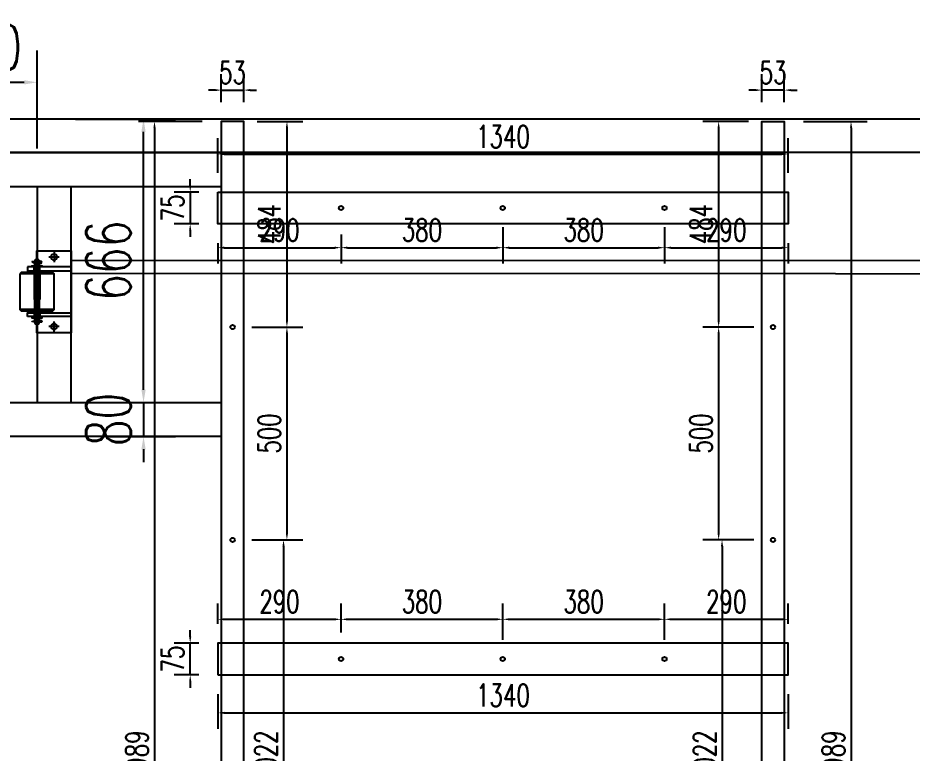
# Model space of a CAD drawing. Header units: millimetres. Extents: x 20612 to 158249, y -13511 to 156976.
# Drawn here: x 34044 to 36145, y 6988 to 8716 of the extents above; entities that cross this region are included whole.
import ezdxf

# ---------------------------------------------------------------- set-up
doc = ezdxf.new("R2010")
doc.units = ezdxf.units.MM
doc.header["$LTSCALE"] = 10
doc.linetypes.add('CENTER2', pattern=[28.575, 19.05, -3.175, 3.175, -3.175])
doc.linetypes.add('DASHED2', pattern=[9.525, 6.35, -3.175])
for name, color, linetype in [('W-bridge approach引桥', 4, 'Continuous'), ('W-MOUNTING固定方式', 5, 'Continuous'), ('W-STEEL_FRAME钢架', 3, 'Continuous'), ('W-STEEL_KEEL钢龙骨', 5, 'Continuous')]:
    doc.layers.add(name, color=color, linetype=linetype)
doc.styles.add('STANDARD_T3', font='simplex.shx', dxfattribs={"width": 0.7, "bigfont": 'hztxt.shx'})
doc.dimstyles.new('W&&15', dxfattribs={"dimtxt": 52.5, "dimasz": 15, "dimexe": 37.5, "dimexo": 45, "dimgap": 15, "dimtad": 1, "dimdec": 0, "dimzin": 0, "dimdsep": 46, "dimtxsty": 'STANDARD_T3', "dimcen": 0.09, "dimclrd": 1, "dimclre": 1, "dimclrt": 7, "dimazin": 2, "dimtfac": 1, "dimtdec": 0, "dimtix": 1, "dimtmove": 2, "dimatfit": 3, "dimfxl": 100, "dimtolj": 1, "dimtzin": 0, "dimarcsym": 0})
doc.dimstyles.new('W&&30', dxfattribs={"dimtxt": 105, "dimasz": 30, "dimexe": 75, "dimexo": 90, "dimgap": 30, "dimtad": 1, "dimdec": 0, "dimzin": 0, "dimdsep": 46, "dimtxsty": 'STANDARD_T3', "dimcen": 0.09, "dimclrd": 1, "dimclre": 1, "dimclrt": 7, "dimazin": 2, "dimtfac": 1, "dimtdec": 0, "dimtix": 1, "dimtmove": 2, "dimatfit": 3, "dimfxl": 100, "dimtolj": 1, "dimtzin": 0, "dimarcsym": 0})

# ---------------------------------------------------------------- blocks, each defined once
blk = doc.blocks.new('*U45')
blk.add_lwpolyline([(-12, 0), (-12, 2.5), (12, 2.5), (12, 0)], close=True)
blk = doc.blocks.new('*U46')
at = {"color": 8, "linetype": 'Continuous', "lineweight": 15}
for p, q in [((-1, 1.9), (-2.1, 1)), ((0, 1.4), (0, -1.4)), ((-1, -1.9), (-2.1, -1))]:
    blk.add_line(p, q, dxfattribs=at)
at = {"color": 7, "linetype": 'Continuous', "lineweight": 15}
for p, q in [((16, 1.4), (0, 1.4)), ((0, 0), (18.5, 0)), ((16, 1.4), (16, 0)), ((18.5, -1.4), (18.5, 0)), ((0, -1.4), (18.5, -1.4))]:
    blk.add_line(p, q, dxfattribs=at)
for centre, radius, start, end in [((-3.2, 0), 2.9, 41.3178, 318.6822), ((-3.2, 0), 1.45, 41.3178, 318.6822), ((0, 2.8), 2.82, 221.3178, 270), ((0, -2.8), 2.82, 90, 138.6822), ((0, 2.8), 1.37, 221.3178, 270), ((0, -2.8), 1.37, 90, 138.6822)]:
    blk.add_arc(centre, radius, start, end, dxfattribs=at)
blk = doc.blocks.new('无头销轴_B型_D12X150')
at = {"color": 0}
for p, q in [((-72, 6), (-72, -6)), ((72, 6), (72, -6))]:
    blk.add_line(p, q, dxfattribs=at)
blk.add_lwpolyline([(-75, 4.3), (-75, -4.3), (-72, -6), (72, -6), (75, -4.3), (75, 4.3), (72, 6), (-72, 6)], close=True, dxfattribs=at)
for centre in [(-69.5, 0), (69.5, 0)]:
    blk.add_circle(centre, 1.6, dxfattribs=at)
blk = doc.blocks.new('A$C1EDE4923')
for p, q in [((-232.5, 79.6), (-232.5, 159.6)), ((-148.5, 79.6), (-148.5, 159.6))]:
    blk.add_line(p, q)
at = {"color": 3, "linetype": 'CENTER2', "ltscale": 0.5}
for p, q in [((-235, 119.6), (-254, 119.6)), ((-146, 119.6), (-127, 119.6)), ((-272, 67.6), (-272, 91.6)), ((-109, 67.6), (-109, 91.6)), ((-284, 79.6), (-260, 79.6)), ((-97, 79.6), (-121, 79.6))]:
    blk.add_line(p, q, dxfattribs=at)
at = {"linetype": 'DASHED2'}
for p, q in [((-240, 126.1), (-249, 126.1)), ((-240, 113.1), (-249, 113.1)), ((-235.5, 125.9), (-145.5, 125.9)), ((-235.5, 113.3), (-145.5, 113.3)), ((-141, 126.1), (-132, 126.1)), ((-141, 113.1), (-132, 113.1))]:
    blk.add_line(p, q, dxfattribs=at)
at = {"color": 3, "linetype": 'CENTER2'}
blk.add_line((-240.9, 119.6), (-140, 119.6), dxfattribs=at)
for points in [[(-232.5, 159.6), (-148.5, 159.6), (-145.5, 156.6), (-145.5, 82.6), (-148.5, 79.6), (-232.5, 79.6), (-235.5, 82.6), (-235.5, 156.6)], [(-249, 141.6), (-240, 141.6), (-240, 39.6), (-249, 39.6)], [(-132, 141.6), (-141, 141.6), (-141, 39.6), (-132, 39.6)], [(-94, 39.6), (-94, 119.6), (-287, 119.6), (-287, 39.6)]]:
    blk.add_lwpolyline(points, close=True)
for centre in [(-272, 79.6), (-109, 79.6)]:
    blk.add_circle(centre, 7)
at = {"xscale": -1}
for name, p, rotation in [('*U46', (-260, 113.6), 270), ('*U45', (-249, 119.6), 90), ('*U45', (-237.5, 119.6), 90), ('无头销轴_B型_D12X150', (-190.5, 119.6), 180)]:
    blk.add_blockref(name, p, dxfattribs=dict(at, rotation=rotation))
for name, p, rotation in [('*U45', (-143.5, 119.6), 270), ('*U45', (-132, 119.6), 270), ('*U46', (-121, 113.6), 90)]:
    blk.add_blockref(name, p, dxfattribs=dict(rotation=rotation))
blk = doc.blocks.new('*D418')
at = {"layer": 'Defpoints', "color": 0, "transparency": 16777216}
for p in [(34088.7, 8564.7), (34088.7, 8319.4), (33828.7, 8072.4)]:
    blk.add_point(p, dxfattribs=at)
at = {"layer": 'W-STEEL_FRAME钢架', "color": 1, "lineweight": -2, "transparency": 16777216}
for p, q in [((33828.7, 8162.4), (33828.7, 8639.7)), ((34088.7, 8409.4), (34088.7, 8639.7)), ((33858.7, 8564.7), (34058.7, 8564.7))]:
    blk.add_line(p, q, dxfattribs=at)
at = {"layer": 'W-STEEL_FRAME钢架', "color": 1, "transparency": 16777216}
for points in [[(33858.7, 8569.7), (33858.7, 8559.7), (33828.7, 8564.7)], [(34058.7, 8569.7), (34058.7, 8559.7), (34088.7, 8564.7)]]:
    blk.add_solid(points, dxfattribs=at)
at = {"layer": 'W-STEEL_FRAME钢架', "color": 7, "transparency": 16777216, "insert": (33958.7, 8647.2), "char_height": 105, "attachment_point": 5, "style": 'STANDARD_T3'}
blk.add_mtext('\\A1;260', dxfattribs=at)
blk = doc.blocks.new('*D419')
at = {"layer": 'Defpoints', "color": 0, "transparency": 16777216}
for p in [(34168.7, 7812.4), (34168.7, 7732.4), (34338.9, 7732.4)]:
    blk.add_point(p, dxfattribs=at)
at = {"layer": 'W-STEEL_FRAME钢架', "color": 1, "lineweight": -2, "transparency": 16777216}
for p, q in [((34338.9, 7842.4), (34338.9, 7872.4)), ((34258.7, 7812.4), (34413.9, 7812.4)), ((34338.9, 7812.4), (34338.9, 7732.4)), ((34258.7, 7732.4), (34413.9, 7732.4)), ((34338.9, 7702.4), (34338.9, 7672.4))]:
    blk.add_line(p, q, dxfattribs=at)
at = {"layer": 'W-STEEL_FRAME钢架', "color": 1, "transparency": 16777216}
for points in [[(34333.9, 7842.4), (34343.9, 7842.4), (34338.9, 7812.4)], [(34333.9, 7702.4), (34343.9, 7702.4), (34338.9, 7732.4)]]:
    blk.add_solid(points, dxfattribs=at)
at = {"layer": 'W-STEEL_FRAME钢架', "color": 7, "transparency": 16777216, "insert": (34256.4, 7772.4), "char_height": 105, "attachment_point": 5, "rotation": 90, "style": 'STANDARD_T3'}
blk.add_mtext('\\A1;80', dxfattribs=at)
blk = doc.blocks.new('*D411')
at = {"layer": 'Defpoints', "color": 0, "transparency": 16777216}
for p in [(34088.7, 8478.4), (34338.9, 8478.4), (34168.7, 7812.4)]:
    blk.add_point(p, dxfattribs=at)
at = {"layer": 'W-STEEL_FRAME钢架', "color": 1, "lineweight": -2, "transparency": 16777216}
for p, q in [((34178.7, 8478.4), (34413.9, 8478.4)), ((34338.9, 7842.4), (34338.9, 8448.4)), ((34258.7, 7812.4), (34413.9, 7812.4))]:
    blk.add_line(p, q, dxfattribs=at)
at = {"layer": 'W-STEEL_FRAME钢架', "color": 1, "transparency": 16777216}
for points in [[(34333.9, 8448.4), (34343.9, 8448.4), (34338.9, 8478.4)], [(34333.9, 7842.4), (34343.9, 7842.4), (34338.9, 7812.4)]]:
    blk.add_solid(points, dxfattribs=at)
at = {"layer": 'W-STEEL_FRAME钢架', "color": 7, "transparency": 16777216, "insert": (34256.4, 8145.4), "char_height": 105, "attachment_point": 5, "rotation": 90, "style": 'STANDARD_T3'}
blk.add_mtext('\\A1;666', dxfattribs=at)
blk = doc.blocks.new('*D454')
at = {"layer": 'Defpoints', "color": 0, "transparency": 16777216}
for p in [(34521.6, 8472.9), (34364.7, 5483.9), (34521.6, 5483.9)]:
    blk.add_point(p, dxfattribs=at)
at = {"layer": 'W-bridge approach引桥', "color": 1, "lineweight": -2, "transparency": 16777216}
for p, q in [((34476.6, 8472.9), (34327.2, 8472.9)), ((34364.7, 8457.9), (34364.7, 5498.9)), ((34476.6, 5483.9), (34327.2, 5483.9))]:
    blk.add_line(p, q, dxfattribs=at)
at = {"layer": 'W-bridge approach引桥', "color": 1, "transparency": 16777216}
for points in [[(34362.2, 8457.9), (34367.2, 8457.9), (34364.7, 8472.9)], [(34362.2, 5498.9), (34367.2, 5498.9), (34364.7, 5483.9)]]:
    blk.add_solid(points, dxfattribs=at)
at = {"layer": 'W-bridge approach引桥', "color": 7, "transparency": 16777216, "insert": (34323.5, 6978.4), "char_height": 52.5, "attachment_point": 5, "rotation": 90, "style": 'STANDARD_T3'}
blk.add_mtext('\\A1;2989', dxfattribs=at)
blk = doc.blocks.new('*D455')
at = {"layer": 'Defpoints', "color": 0, "transparency": 16777216}
for p in [(34560.9, 8472.9), (34548.1, 7989.4), (34675.9, 7989.4)]:
    blk.add_point(p, dxfattribs=at)
at = {"layer": 'W-bridge approach引桥', "color": 1, "lineweight": -2, "transparency": 16777216}
for p, q in [((34605.9, 8472.9), (34713.4, 8472.9)), ((34675.9, 8457.9), (34675.9, 8004.4)), ((34593.1, 7989.4), (34713.4, 7989.4))]:
    blk.add_line(p, q, dxfattribs=at)
at = {"layer": 'W-bridge approach引桥', "color": 1, "transparency": 16777216}
for points in [[(34673.4, 8457.9), (34678.4, 8457.9), (34675.9, 8472.9)], [(34673.4, 8004.4), (34678.4, 8004.4), (34675.9, 7989.4)]]:
    blk.add_solid(points, dxfattribs=at)
at = {"layer": 'W-bridge approach引桥', "color": 7, "transparency": 16777216, "insert": (34634.6, 8231.2), "char_height": 52.5, "attachment_point": 5, "rotation": 90, "style": 'STANDARD_T3'}
blk.add_mtext('\\A1;484', dxfattribs=at)
blk = doc.blocks.new('*D456')
at = {"layer": 'Defpoints', "color": 0, "transparency": 16777216}
for p in [(34556.1, 7989.4), (34548.1, 7489.4), (34675.9, 7489.4)]:
    blk.add_point(p, dxfattribs=at)
at = {"layer": 'W-bridge approach引桥', "color": 1, "lineweight": -2, "transparency": 16777216}
for p, q in [((34601.1, 7989.4), (34713.4, 7989.4)), ((34675.9, 7974.4), (34675.9, 7504.4)), ((34593.1, 7489.4), (34713.4, 7489.4))]:
    blk.add_line(p, q, dxfattribs=at)
at = {"layer": 'W-bridge approach引桥', "color": 1, "transparency": 16777216}
for points in [[(34673.4, 7974.4), (34678.4, 7974.4), (34675.9, 7989.4)], [(34673.4, 7504.4), (34678.4, 7504.4), (34675.9, 7489.4)]]:
    blk.add_solid(points, dxfattribs=at)
at = {"layer": 'W-bridge approach引桥', "color": 7, "transparency": 16777216, "insert": (34634.6, 7739.4), "char_height": 52.5, "attachment_point": 5, "rotation": 90, "style": 'STANDARD_T3'}
blk.add_mtext('\\A1;500', dxfattribs=at)
blk = doc.blocks.new('*D457')
at = {"layer": 'Defpoints', "color": 0, "transparency": 16777216}
for p in [(34548.1, 7489.4), (34548.1, 6467.4), (34667.9, 6467.4)]:
    blk.add_point(p, dxfattribs=at)
at = {"layer": 'W-bridge approach引桥', "color": 1, "lineweight": -2, "transparency": 16777216}
for p, q in [((34593.1, 7489.4), (34705.4, 7489.4)), ((34667.9, 7474.4), (34667.9, 6482.4)), ((34593.1, 6467.4), (34705.4, 6467.4))]:
    blk.add_line(p, q, dxfattribs=at)
at = {"layer": 'W-bridge approach引桥', "color": 1, "transparency": 16777216}
for points in [[(34665.4, 7474.4), (34670.4, 7474.4), (34667.9, 7489.4)], [(34665.4, 6482.4), (34670.4, 6482.4), (34667.9, 6467.4)]]:
    blk.add_solid(points, dxfattribs=at)
at = {"layer": 'W-bridge approach引桥', "color": 7, "transparency": 16777216, "insert": (34626.6, 6978.4), "char_height": 52.5, "attachment_point": 5, "rotation": 90, "style": 'STANDARD_T3'}
blk.add_mtext('\\A1;1022', dxfattribs=at)
blk = doc.blocks.new('*D460')
at = {"layer": 'Defpoints', "color": 0, "transparency": 16777216}
for p in [(34574.6, 8546.4), (34521.6, 8472.9), (34574.6, 8472.9)]:
    blk.add_point(p, dxfattribs=at)
at = {"layer": 'W-bridge approach引桥', "color": 1, "lineweight": -2, "transparency": 16777216}
for p, q in [((34521.6, 8517.9), (34521.6, 8583.9)), ((34574.6, 8517.9), (34574.6, 8583.9)), ((34506.6, 8546.4), (34491.6, 8546.4)), ((34521.6, 8546.4), (34574.6, 8546.4)), ((34589.6, 8546.4), (34604.6, 8546.4))]:
    blk.add_line(p, q, dxfattribs=at)
at = {"layer": 'W-bridge approach引桥', "color": 1, "transparency": 16777216}
for points in [[(34506.6, 8548.9), (34506.6, 8543.9), (34521.6, 8546.4)], [(34589.6, 8548.9), (34589.6, 8543.9), (34574.6, 8546.4)]]:
    blk.add_solid(points, dxfattribs=at)
at = {"layer": 'W-bridge approach引桥', "color": 7, "transparency": 16777216, "insert": (34548.1, 8587.7), "char_height": 52.5, "attachment_point": 5, "style": 'STANDARD_T3'}
blk.add_mtext('\\A1;53', dxfattribs=at)
blk = doc.blocks.new('*D461')
at = {"layer": 'Defpoints', "color": 0, "transparency": 16777216}
for p in [(35844.6, 8472.9), (35844.6, 5483.9), (36001.5, 5483.9)]:
    blk.add_point(p, dxfattribs=at)
at = {"layer": 'W-bridge approach引桥', "color": 1, "lineweight": -2, "transparency": 16777216}
for p, q in [((35889.6, 8472.9), (36039, 8472.9)), ((36001.5, 8457.9), (36001.5, 5498.9)), ((35889.6, 5483.9), (36039, 5483.9))]:
    blk.add_line(p, q, dxfattribs=at)
at = {"layer": 'W-bridge approach引桥', "color": 1, "transparency": 16777216}
for points in [[(35999, 8457.9), (36004, 8457.9), (36001.5, 8472.9)], [(35999, 5498.9), (36004, 5498.9), (36001.5, 5483.9)]]:
    blk.add_solid(points, dxfattribs=at)
at = {"layer": 'W-bridge approach引桥', "color": 7, "transparency": 16777216, "insert": (35960.2, 6978.4), "char_height": 52.5, "attachment_point": 5, "rotation": 90, "style": 'STANDARD_T3'}
blk.add_mtext('\\A1;2989', dxfattribs=at)
blk = doc.blocks.new('*D462')
at = {"layer": 'Defpoints', "color": 0, "transparency": 16777216}
for p in [(35805.3, 8472.9), (35690.3, 7989.4), (35818.1, 7989.4)]:
    blk.add_point(p, dxfattribs=at)
at = {"layer": 'W-bridge approach引桥', "color": 1, "lineweight": -2, "transparency": 16777216}
for p, q in [((35760.3, 8472.9), (35652.8, 8472.9)), ((35690.3, 8457.9), (35690.3, 8004.4)), ((35773.1, 7989.4), (35652.8, 7989.4))]:
    blk.add_line(p, q, dxfattribs=at)
at = {"layer": 'W-bridge approach引桥', "color": 1, "transparency": 16777216}
for points in [[(35687.8, 8457.9), (35692.8, 8457.9), (35690.3, 8472.9)], [(35687.8, 8004.4), (35692.8, 8004.4), (35690.3, 7989.4)]]:
    blk.add_solid(points, dxfattribs=at)
at = {"layer": 'W-bridge approach引桥', "color": 7, "transparency": 16777216, "insert": (35649.1, 8231.2), "char_height": 52.5, "attachment_point": 5, "rotation": 90, "style": 'STANDARD_T3'}
blk.add_mtext('\\A1;484', dxfattribs=at)
blk = doc.blocks.new('*D463')
at = {"layer": 'Defpoints', "color": 0, "transparency": 16777216}
for p in [(35810.1, 7989.4), (35690.3, 7489.4), (35818.1, 7489.4)]:
    blk.add_point(p, dxfattribs=at)
at = {"layer": 'W-bridge approach引桥', "color": 1, "lineweight": -2, "transparency": 16777216}
for p, q in [((35765.1, 7989.4), (35652.8, 7989.4)), ((35690.3, 7974.4), (35690.3, 7504.4)), ((35773.1, 7489.4), (35652.8, 7489.4))]:
    blk.add_line(p, q, dxfattribs=at)
at = {"layer": 'W-bridge approach引桥', "color": 1, "transparency": 16777216}
for points in [[(35687.8, 7974.4), (35692.8, 7974.4), (35690.3, 7989.4)], [(35687.8, 7504.4), (35692.8, 7504.4), (35690.3, 7489.4)]]:
    blk.add_solid(points, dxfattribs=at)
at = {"layer": 'W-bridge approach引桥', "color": 7, "transparency": 16777216, "insert": (35649.1, 7739.4), "char_height": 52.5, "attachment_point": 5, "rotation": 90, "style": 'STANDARD_T3'}
blk.add_mtext('\\A1;500', dxfattribs=at)
blk = doc.blocks.new('*D464')
at = {"layer": 'Defpoints', "color": 0, "transparency": 16777216}
for p in [(35818.1, 7489.4), (35698.3, 6467.4), (35818.1, 6467.4)]:
    blk.add_point(p, dxfattribs=at)
at = {"layer": 'W-bridge approach引桥', "color": 1, "lineweight": -2, "transparency": 16777216}
for p, q in [((35773.1, 7489.4), (35660.8, 7489.4)), ((35698.3, 7474.4), (35698.3, 6482.4)), ((35773.1, 6467.4), (35660.8, 6467.4))]:
    blk.add_line(p, q, dxfattribs=at)
at = {"layer": 'W-bridge approach引桥', "color": 1, "transparency": 16777216}
for points in [[(35695.8, 7474.4), (35700.8, 7474.4), (35698.3, 7489.4)], [(35695.8, 6482.4), (35700.8, 6482.4), (35698.3, 6467.4)]]:
    blk.add_solid(points, dxfattribs=at)
at = {"layer": 'W-bridge approach引桥', "color": 7, "transparency": 16777216, "insert": (35657.1, 6978.4), "char_height": 52.5, "attachment_point": 5, "rotation": 90, "style": 'STANDARD_T3'}
blk.add_mtext('\\A1;1022', dxfattribs=at)
blk = doc.blocks.new('*D467')
at = {"layer": 'Defpoints', "color": 0, "transparency": 16777216}
for p in [(35791.6, 8546.4), (35791.6, 8472.9), (35844.6, 8472.9)]:
    blk.add_point(p, dxfattribs=at)
at = {"layer": 'W-bridge approach引桥', "color": 1, "lineweight": -2, "transparency": 16777216}
for p, q in [((35791.6, 8517.9), (35791.6, 8583.9)), ((35844.6, 8517.9), (35844.6, 8583.9)), ((35776.6, 8546.4), (35761.6, 8546.4)), ((35844.6, 8546.4), (35791.6, 8546.4)), ((35859.6, 8546.4), (35874.6, 8546.4))]:
    blk.add_line(p, q, dxfattribs=at)
at = {"layer": 'W-bridge approach引桥', "color": 1, "transparency": 16777216}
for points in [[(35776.6, 8548.9), (35776.6, 8543.9), (35791.6, 8546.4)], [(35859.6, 8548.9), (35859.6, 8543.9), (35844.6, 8546.4)]]:
    blk.add_solid(points, dxfattribs=at)
at = {"layer": 'W-bridge approach引桥', "color": 7, "transparency": 16777216, "insert": (35818.1, 8587.7), "char_height": 52.5, "attachment_point": 5, "style": 'STANDARD_T3'}
blk.add_mtext('\\A1;53', dxfattribs=at)
blk = doc.blocks.new('*D473')
at = {"layer": 'Defpoints', "color": 0, "transparency": 16777216}
for p in [(34513.6, 7171.9), (35853.6, 7171.9), (35853.6, 7082.9)]:
    blk.add_point(p, dxfattribs=at)
at = {"layer": 'W-bridge approach引桥', "color": 1, "lineweight": -2, "transparency": 16777216}
for p, q in [((34513.6, 7126.9), (34513.6, 7045.4)), ((35853.6, 7126.9), (35853.6, 7045.4)), ((34528.6, 7082.9), (35838.6, 7082.9))]:
    blk.add_line(p, q, dxfattribs=at)
at = {"layer": 'W-bridge approach引桥', "color": 1, "transparency": 16777216}
for points in [[(34528.6, 7085.4), (34528.6, 7080.4), (34513.6, 7082.9)], [(35838.6, 7085.4), (35838.6, 7080.4), (35853.6, 7082.9)]]:
    blk.add_solid(points, dxfattribs=at)
at = {"layer": 'W-bridge approach引桥', "color": 7, "transparency": 16777216, "insert": (35183.6, 7124.1), "char_height": 52.5, "attachment_point": 5, "style": 'STANDARD_T3'}
blk.add_mtext('\\A1;1340', dxfattribs=at)
blk = doc.blocks.new('*D474')
at = {"layer": 'Defpoints', "color": 0, "transparency": 16777216}
for p in [(34803.1, 7302.7), (34513.6, 7246.9), (34803.1, 7226.9)]:
    blk.add_point(p, dxfattribs=at)
at = {"layer": 'W-bridge approach引桥', "color": 1, "lineweight": -2, "transparency": 16777216}
for p, q in [((34513.6, 7291.9), (34513.6, 7340.2)), ((34803.1, 7271.9), (34803.1, 7340.2)), ((34528.6, 7302.7), (34788.1, 7302.7))]:
    blk.add_line(p, q, dxfattribs=at)
at = {"layer": 'W-bridge approach引桥', "color": 1, "transparency": 16777216}
for points in [[(34528.6, 7305.2), (34528.6, 7300.2), (34513.6, 7302.7)], [(34788.1, 7305.2), (34788.1, 7300.2), (34803.1, 7302.7)]]:
    blk.add_solid(points, dxfattribs=at)
at = {"layer": 'W-bridge approach引桥', "color": 7, "transparency": 16777216, "insert": (34658.3, 7344), "char_height": 52.5, "attachment_point": 5, "style": 'STANDARD_T3'}
blk.add_mtext('\\A1;290', dxfattribs=at)
blk = doc.blocks.new('*D475')
at = {"layer": 'Defpoints', "color": 0, "transparency": 16777216}
for p in [(35183.1, 7302.7), (34803.1, 7226.9), (35183.1, 7209.4)]:
    blk.add_point(p, dxfattribs=at)
at = {"layer": 'W-bridge approach引桥', "color": 1, "lineweight": -2, "transparency": 16777216}
for p, q in [((34803.1, 7271.9), (34803.1, 7340.2)), ((35183.1, 7254.4), (35183.1, 7340.2)), ((34818.1, 7302.7), (35168.1, 7302.7))]:
    blk.add_line(p, q, dxfattribs=at)
at = {"layer": 'W-bridge approach引桥', "color": 1, "transparency": 16777216}
for points in [[(34818.1, 7305.2), (34818.1, 7300.2), (34803.1, 7302.7)], [(35168.1, 7305.2), (35168.1, 7300.2), (35183.1, 7302.7)]]:
    blk.add_solid(points, dxfattribs=at)
at = {"layer": 'W-bridge approach引桥', "color": 7, "transparency": 16777216, "insert": (34993.1, 7344), "char_height": 52.5, "attachment_point": 5, "style": 'STANDARD_T3'}
blk.add_mtext('\\A1;380', dxfattribs=at)
blk = doc.blocks.new('*D476')
at = {"layer": 'Defpoints', "color": 0, "transparency": 16777216}
for p in [(35563.1, 7302.7), (35183.1, 7209.4), (35563.1, 7209.4)]:
    blk.add_point(p, dxfattribs=at)
at = {"layer": 'W-bridge approach引桥', "color": 1, "lineweight": -2, "transparency": 16777216}
for p, q in [((35183.1, 7254.4), (35183.1, 7340.2)), ((35563.1, 7254.4), (35563.1, 7340.2)), ((35198.1, 7302.7), (35548.1, 7302.7))]:
    blk.add_line(p, q, dxfattribs=at)
at = {"layer": 'W-bridge approach引桥', "color": 1, "transparency": 16777216}
for points in [[(35198.1, 7305.2), (35198.1, 7300.2), (35183.1, 7302.7)], [(35548.1, 7305.2), (35548.1, 7300.2), (35563.1, 7302.7)]]:
    blk.add_solid(points, dxfattribs=at)
at = {"layer": 'W-bridge approach引桥', "color": 7, "transparency": 16777216, "insert": (35373.1, 7344), "char_height": 52.5, "attachment_point": 5, "style": 'STANDARD_T3'}
blk.add_mtext('\\A1;380', dxfattribs=at)
blk = doc.blocks.new('*D477')
at = {"layer": 'Defpoints', "color": 0, "transparency": 16777216}
for p in [(35853.6, 7302.7), (35853.6, 7246.9), (35563.1, 7209.4)]:
    blk.add_point(p, dxfattribs=at)
at = {"layer": 'W-bridge approach引桥', "color": 1, "lineweight": -2, "transparency": 16777216}
for p, q in [((35563.1, 7254.4), (35563.1, 7340.2)), ((35853.6, 7291.9), (35853.6, 7340.2)), ((35578.1, 7302.7), (35838.6, 7302.7))]:
    blk.add_line(p, q, dxfattribs=at)
at = {"layer": 'W-bridge approach引桥', "color": 1, "transparency": 16777216}
for points in [[(35578.1, 7305.2), (35578.1, 7300.2), (35563.1, 7302.7)], [(35838.6, 7305.2), (35838.6, 7300.2), (35853.6, 7302.7)]]:
    blk.add_solid(points, dxfattribs=at)
at = {"layer": 'W-bridge approach引桥', "color": 7, "transparency": 16777216, "insert": (35708.3, 7344), "char_height": 52.5, "attachment_point": 5, "style": 'STANDARD_T3'}
blk.add_mtext('\\A1;290', dxfattribs=at)
blk = doc.blocks.new('*D447')
at = {"layer": 'Defpoints', "color": 0, "transparency": 16777216}
for p in [(34448.6, 7246.9), (34513.6, 7246.9), (34513.6, 7171.9)]:
    blk.add_point(p, dxfattribs=at)
at = {"layer": 'W-bridge approach引桥', "color": 1, "lineweight": -2, "transparency": 16777216}
for p, q in [((34448.6, 7261.9), (34448.6, 7276.9)), ((34468.6, 7246.9), (34411.1, 7246.9)), ((34448.6, 7171.9), (34448.6, 7246.9)), ((34468.6, 7171.9), (34411.1, 7171.9)), ((34448.6, 7156.9), (34448.6, 7141.9))]:
    blk.add_line(p, q, dxfattribs=at)
at = {"layer": 'W-bridge approach引桥', "color": 1, "transparency": 16777216}
for points in [[(34446.1, 7261.9), (34451.1, 7261.9), (34448.6, 7246.9)], [(34446.1, 7156.9), (34451.1, 7156.9), (34448.6, 7171.9)]]:
    blk.add_solid(points, dxfattribs=at)
at = {"layer": 'W-bridge approach引桥', "color": 7, "transparency": 16777216, "insert": (34407.4, 7209.4), "char_height": 52.5, "attachment_point": 5, "rotation": 90, "style": 'STANDARD_T3'}
blk.add_mtext('\\A1;75', dxfattribs=at)
blk = doc.blocks.new('*D478')
at = {"layer": 'Defpoints', "color": 0, "transparency": 16777216}
for p in [(35853.6, 8396), (34513.6, 8306.9), (35853.6, 8306.9)]:
    blk.add_point(p, dxfattribs=at)
at = {"layer": 'W-bridge approach引桥', "color": 1, "lineweight": -2, "transparency": 16777216}
for p, q in [((34513.6, 8351.9), (34513.6, 8433.5)), ((35853.6, 8351.9), (35853.6, 8433.5)), ((34528.6, 8396), (35838.6, 8396))]:
    blk.add_line(p, q, dxfattribs=at)
at = {"layer": 'W-bridge approach引桥', "color": 1, "transparency": 16777216}
for points in [[(34528.6, 8398.5), (34528.6, 8393.5), (34513.6, 8396)], [(35838.6, 8398.5), (35838.6, 8393.5), (35853.6, 8396)]]:
    blk.add_solid(points, dxfattribs=at)
at = {"layer": 'W-bridge approach引桥', "color": 7, "transparency": 16777216, "insert": (35183.6, 8437.2), "char_height": 52.5, "attachment_point": 5, "style": 'STANDARD_T3'}
blk.add_mtext('\\A1;1340', dxfattribs=at)
blk = doc.blocks.new('*D479')
at = {"layer": 'Defpoints', "color": 0, "transparency": 16777216}
for p in [(34803.1, 8251.9), (34513.6, 8231.9), (34803.1, 8176.1)]:
    blk.add_point(p, dxfattribs=at)
at = {"layer": 'W-bridge approach引桥', "color": 1, "lineweight": -2, "transparency": 16777216}
for p, q in [((34803.1, 8206.9), (34803.1, 8138.6)), ((34513.6, 8186.9), (34513.6, 8138.6)), ((34528.6, 8176.1), (34788.1, 8176.1))]:
    blk.add_line(p, q, dxfattribs=at)
at = {"layer": 'W-bridge approach引桥', "color": 1, "transparency": 16777216}
for points in [[(34528.6, 8178.6), (34528.6, 8173.6), (34513.6, 8176.1)], [(34788.1, 8178.6), (34788.1, 8173.6), (34803.1, 8176.1)]]:
    blk.add_solid(points, dxfattribs=at)
at = {"layer": 'W-bridge approach引桥', "color": 7, "transparency": 16777216, "insert": (34658.3, 8217.4), "char_height": 52.5, "attachment_point": 5, "style": 'STANDARD_T3'}
blk.add_mtext('\\A1;290', dxfattribs=at)
blk = doc.blocks.new('*D480')
at = {"layer": 'Defpoints', "color": 0, "transparency": 16777216}
for p in [(35183.1, 8269.4), (34803.1, 8251.9), (35183.1, 8176.1)]:
    blk.add_point(p, dxfattribs=at)
at = {"layer": 'W-bridge approach引桥', "color": 1, "lineweight": -2, "transparency": 16777216}
for p, q in [((35183.1, 8224.4), (35183.1, 8138.6)), ((34803.1, 8206.9), (34803.1, 8138.6)), ((34818.1, 8176.1), (35168.1, 8176.1))]:
    blk.add_line(p, q, dxfattribs=at)
at = {"layer": 'W-bridge approach引桥', "color": 1, "transparency": 16777216}
for points in [[(34818.1, 8178.6), (34818.1, 8173.6), (34803.1, 8176.1)], [(35168.1, 8178.6), (35168.1, 8173.6), (35183.1, 8176.1)]]:
    blk.add_solid(points, dxfattribs=at)
at = {"layer": 'W-bridge approach引桥', "color": 7, "transparency": 16777216, "insert": (34993.1, 8217.4), "char_height": 52.5, "attachment_point": 5, "style": 'STANDARD_T3'}
blk.add_mtext('\\A1;380', dxfattribs=at)
blk = doc.blocks.new('*D481')
at = {"layer": 'Defpoints', "color": 0, "transparency": 16777216}
for p in [(35183.1, 8269.4), (35563.1, 8269.4), (35563.1, 8176.1)]:
    blk.add_point(p, dxfattribs=at)
at = {"layer": 'W-bridge approach引桥', "color": 1, "lineweight": -2, "transparency": 16777216}
for p, q in [((35183.1, 8224.4), (35183.1, 8138.6)), ((35563.1, 8224.4), (35563.1, 8138.6)), ((35198.1, 8176.1), (35548.1, 8176.1))]:
    blk.add_line(p, q, dxfattribs=at)
at = {"layer": 'W-bridge approach引桥', "color": 1, "transparency": 16777216}
for points in [[(35198.1, 8178.6), (35198.1, 8173.6), (35183.1, 8176.1)], [(35548.1, 8178.6), (35548.1, 8173.6), (35563.1, 8176.1)]]:
    blk.add_solid(points, dxfattribs=at)
at = {"layer": 'W-bridge approach引桥', "color": 7, "transparency": 16777216, "insert": (35373.1, 8217.4), "char_height": 52.5, "attachment_point": 5, "style": 'STANDARD_T3'}
blk.add_mtext('\\A1;380', dxfattribs=at)
blk = doc.blocks.new('*D482')
at = {"layer": 'Defpoints', "color": 0, "transparency": 16777216}
for p in [(35563.1, 8269.4), (35853.6, 8231.9), (35853.6, 8176.1)]:
    blk.add_point(p, dxfattribs=at)
at = {"layer": 'W-bridge approach引桥', "color": 1, "lineweight": -2, "transparency": 16777216}
for p, q in [((35563.1, 8224.4), (35563.1, 8138.6)), ((35578.1, 8176.1), (35838.6, 8176.1)), ((35853.6, 8186.9), (35853.6, 8138.6))]:
    blk.add_line(p, q, dxfattribs=at)
at = {"layer": 'W-bridge approach引桥', "color": 1, "transparency": 16777216}
for points in [[(35578.1, 8178.6), (35578.1, 8173.6), (35563.1, 8176.1)], [(35838.6, 8178.6), (35838.6, 8173.6), (35853.6, 8176.1)]]:
    blk.add_solid(points, dxfattribs=at)
at = {"layer": 'W-bridge approach引桥', "color": 7, "transparency": 16777216, "insert": (35708.3, 8217.4), "char_height": 52.5, "attachment_point": 5, "style": 'STANDARD_T3'}
blk.add_mtext('\\A1;290', dxfattribs=at)
blk = doc.blocks.new('*D448')
at = {"layer": 'Defpoints', "color": 0, "transparency": 16777216}
for p in [(34513.6, 8306.9), (34448.6, 8231.9), (34513.6, 8231.9)]:
    blk.add_point(p, dxfattribs=at)
at = {"layer": 'W-bridge approach引桥', "color": 1, "lineweight": -2, "transparency": 16777216}
for p, q in [((34448.6, 8321.9), (34448.6, 8336.9)), ((34468.6, 8306.9), (34411.1, 8306.9)), ((34448.6, 8306.9), (34448.6, 8231.9)), ((34468.6, 8231.9), (34411.1, 8231.9)), ((34448.6, 8216.9), (34448.6, 8201.9))]:
    blk.add_line(p, q, dxfattribs=at)
at = {"layer": 'W-bridge approach引桥', "color": 1, "transparency": 16777216}
for points in [[(34446.1, 8321.9), (34451.1, 8321.9), (34448.6, 8306.9)], [(34446.1, 8216.9), (34451.1, 8216.9), (34448.6, 8231.9)]]:
    blk.add_solid(points, dxfattribs=at)
at = {"layer": 'W-bridge approach引桥', "color": 7, "transparency": 16777216, "insert": (34407.4, 8269.4), "char_height": 52.5, "attachment_point": 5, "rotation": 90, "style": 'STANDARD_T3'}
blk.add_mtext('\\A1;75', dxfattribs=at)

msp = doc.modelspace()

# ---------------------------------------------------------------- linework, layer by layer
at = {"layer": 'W-bridge approach引桥'}
for centre in [(34803.1, 8269.4), (35183.1, 8269.4), (35563.1, 8269.4), (34548.1, 7989.4), (35818.1, 7989.4), (34548.1, 7489.4), (35818.1, 7489.4), (34803.1, 7209.4), (35183.1, 7209.4), (35563.1, 7209.4)]:
    msp.add_circle(centre, 5, dxfattribs=at)
at = {"layer": 'W-MOUNTING固定方式'}
msp.add_line((34491.6, 8319.4), (33374.6, 8319.4), dxfattribs=at)
at = {"layer": 'W-STEEL_FRAME钢架'}
for points in [[(31453.1, 5478.4), (41433.1, 5478.4), (41433.1, 8478.4), (31453.1, 8478.4)], [(34521.6, 5483.9), (34574.6, 5483.9), (34574.6, 8472.9), (34521.6, 8472.9)], [(35844.6, 5483.9), (35791.6, 5483.9), (35791.6, 8472.9), (35844.6, 8472.9)], [(31532.1, 5557.4), (41354.1, 5557.4), (41354.1, 8399.4), (31532.1, 8399.4)], [(33344.6, 8399.4), (34521.6, 8399.4), (34521.6, 8319.4), (33344.6, 8319.4)], [(34168.7, 8319.4), (34088.7, 8319.4), (34088.7, 7812.4), (34168.7, 7812.4)], [(33344.6, 7812.4), (34521.6, 7812.4), (34521.6, 7732.4), (33344.6, 7732.4)]]:
    msp.add_lwpolyline(points, close=True, dxfattribs=at)
at = {"layer": 'W-STEEL_FRAME钢架', "color": 2}
for points in [[(34513.6, 8306.9), (35853.6, 8306.9), (35853.6, 8231.9), (34513.6, 8231.9)], [(34513.6, 7171.9), (35853.6, 7171.9), (35853.6, 7246.9), (34513.6, 7246.9)]]:
    msp.add_lwpolyline(points, close=True, dxfattribs=at)
at = {"layer": 'W-STEEL_KEEL钢龙骨'}
msp.add_lwpolyline([(34168.7, 8115.9), (41354.1, 8113.4), (41354.1, 8143.4), (34168.7, 8145.9)], close=True, dxfattribs=at)

# ---------------------------------------------------------------- block references
at = {"color": 6, "lineweight": 5, "extrusion": (0, 0, -1), "zscale": -1, "rotation": 270}
msp.add_blockref('A$C1EDE4923', (-34208.2, 7882), dxfattribs=at)

# ---------------------------------------------------------------- dimensions: what is measured, and where the dimension line sits
at = {"layer": 'W-bridge approach引桥'}
for base, p1, p2, picture, middle in [((34574.6, 8546.4), (34521.6, 8472.9), (34574.6, 8472.9), '*D460', (34548.1, 8587.7)), ((35853.6, 8396), (34513.6, 8306.9), (35853.6, 8306.9), '*D478', (35183.6, 8437.2)), ((35183.1, 8176.1), (34803.1, 8251.9), (35183.1, 8269.4), '*D480', (34993.1, 8217.4)), ((35563.1, 8176.1), (35183.1, 8269.4), (35563.1, 8269.4), '*D481', (35373.1, 8217.4)), ((34803.0990525, 8176.1382933), (34513.5990525, 8231.9341493), (34803.0990525, 8251.9341493), '*D479', (34658.3490525, 8217.3882933)), ((34803.0990525, 7302.7300053), (34513.5990525, 7246.9341493), (34803.0990525, 7226.9341493), '*D474', (34658.3490525, 7343.9800053)), ((35183.1, 7302.7), (34803.1, 7226.9), (35183.1, 7209.4), '*D475', (34993.1, 7344)), ((35563.1, 7302.7), (35183.1, 7209.4), (35563.1, 7209.4), '*D476', (35373.1, 7344)), ((35853.6, 7082.9), (34513.6, 7171.9), (35853.6, 7171.9), '*D473', (35183.6, 7124.1))]:
    dim = msp.add_linear_dim(base=base, p1=p1, p2=p2, dimstyle='W&&15', dxfattribs=at)
    dim.commit()
    dim.dimension.update_dxf_attribs({"geometry": picture, "text_midpoint": middle})
for base, p1, p2, angle, picture, middle in [((35791.6, 8546.4), (35844.6, 8472.9), (35791.6, 8472.9), 180, '*D467', (35818.1, 8587.7)), ((34364.7, 5483.9), (34521.6, 8472.9), (34521.6, 5483.9), 270, '*D454', (34323.5, 6978.4)), ((34675.867183, 7989.4341493), (34560.8650987, 8472.9341493), (34548.0990525, 7989.4341493), 270, '*D455', (34634.617183, 8231.1841493)), ((35690.330922, 7989.4341493), (35805.3330063, 8472.9341493), (35818.0990525, 7989.4341493), 270, '*D462', (35649.080922, 8231.1841493)), ((36001.5, 5483.9), (35844.6, 8472.9), (35844.6, 5483.9), 270, '*D461', (35960.2, 6978.4)), ((34448.6, 8231.9), (34513.6, 8306.9), (34513.6, 8231.9), 270, '*D448', (34407.4, 8269.4)), ((34675.9, 7489.4), (34556.1, 7989.4), (34548.1, 7489.4), 270, '*D456', (34634.6, 7739.4)), ((35690.3, 7489.4), (35810.1, 7989.4), (35818.1, 7489.4), 270, '*D463', (35649.1, 7739.4)), ((34667.9, 6467.4), (34548.1, 7489.4), (34548.1, 6467.4), 270, '*D457', (34626.6, 6978.4)), ((35698.3, 6467.4), (35818.1, 7489.4), (35818.1, 6467.4), 270, '*D464', (35657.1, 6978.4)), ((34448.6, 7246.9), (34513.6, 7171.9), (34513.6, 7246.9), 90, '*D447', (34407.4, 7209.4))]:
    dim = msp.add_linear_dim(base=base, p1=p1, p2=p2, angle=angle, dimstyle='W&&15', dxfattribs=at)
    dim.commit()
    dim.dimension.update_dxf_attribs({"geometry": picture, "text_midpoint": middle})
for base, p1, p2, picture, middle in [((35853.6, 8176.1), (35563.1, 8269.4), (35853.6, 8231.9), '*D482', (35708.3, 8217.4)), ((35853.6, 7302.7), (35563.1, 7209.4), (35853.6, 7246.9), '*D477', (35708.3, 7344))]:
    dim = msp.add_linear_dim(base=base, p1=p1, p2=p2, text='290', dimstyle='W&&15', dxfattribs=at)
    dim.commit()
    dim.dimension.update_dxf_attribs({"geometry": picture, "text_midpoint": middle})
at = {"layer": 'W-STEEL_FRAME钢架'}
dim = msp.add_linear_dim(base=(34088.7, 8564.7), p1=(33828.7, 8072.4), p2=(34088.7, 8319.4), dimstyle='W&&30', dxfattribs=at)
dim.commit()
dim.dimension.update_dxf_attribs({"geometry": '*D418', "text_midpoint": (33958.7, 8647.2)})
for base, p2, picture, middle in [((34338.9, 8478.4), (34088.7, 8478.4), '*D411', (34256.4, 8145.4)), ((34338.9, 7732.4), (34168.7, 7732.4), '*D419', (34256.4, 7772.4))]:
    dim = msp.add_linear_dim(base=base, p1=(34168.7, 7812.4), p2=p2, angle=90, dimstyle='W&&30', dxfattribs=at)
    dim.commit()
    dim.dimension.update_dxf_attribs({"geometry": picture, "text_midpoint": middle})

doc.saveas('drawing.dxf')
